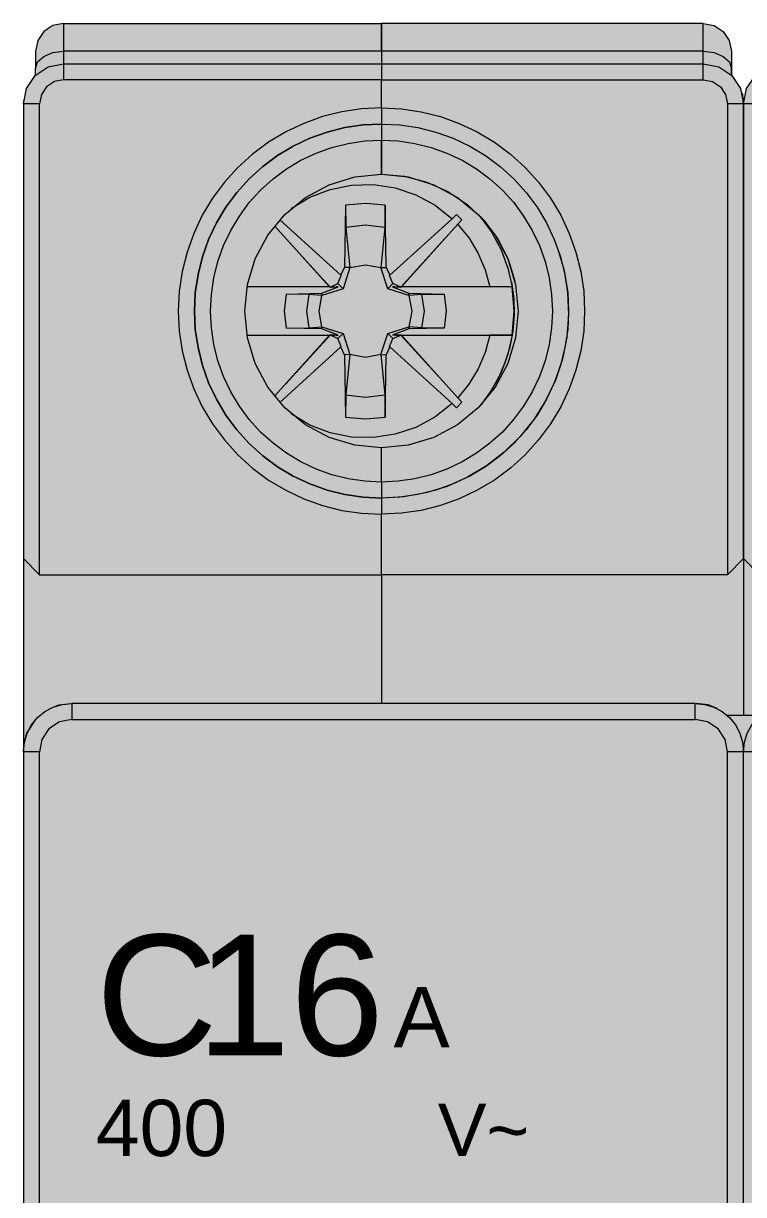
# Model space of a CAD drawing. Header units: millimetres. Extents: x 0 to 418, y -44 to 411.
# Drawn here: x 283.7 to 301.6, y 200.14 to 229.25 of the extents above; entities that cross this region are included whole.
import ezdxf
from ezdxf.enums import TextEntityAlignment as Align

# ---------------------------------------------------------------- set-up
doc = ezdxf.new("R2010")
doc.units = ezdxf.units.MM
for name, color, linetype, lineweight, true_color in [('BODY', 7, 'Continuous', 5, 0xf0f1eb), ('DETAILS', 7, 'Continuous', 5, 0x2f373d), ('MARKING', 7, 'Continuous', 5, 0x2f373d), ('TERMINALS', 7, 'Continuous', 5, 0xa4adb6)]:
    doc.layers.add(name, color=color, linetype=linetype, lineweight=lineweight, true_color=true_color)
doc.layers.add('PARAMETERS', color=7, linetype='Continuous', plot=False)
doc.styles.add('BLOCK_ARIAL', font='arial.ttf')

# ---------------------------------------------------------------- blocks, each defined once
blk = doc.blocks.new('DA_4P_135')
at = {"layer": 'BODY', "true_color": 0xf0f1eb}
h = blk.add_hatch(color=7, dxfattribs=at)
h.paths.add_polyline_path([(0.9, 15.52), (0.735, 15.625), (0.651, 15.726), (0.61, 15.77), (0.53, 15.95), (0.5, 16.14), (0.5, 16.145), (0.5, 16.15), (0.5, 16.57), (0.5, 16.575), (0.5, 16.734), (0.49, 16.74), (0.442, 16.815), (0.38, 16.88), (0.373, 16.894), (0.35, 16.92), (0.307, 17.023), (0.287, 17.052), (0.275, 17.07), (0.268, 17.105), (0.258, 17.132), (0.244, 17.162), (0.22, 17.23), (0.264, 17.124), (0.261, 17.141), (0.2, 17.45), (0.2, 28.75), (0.2, 33.54), (0.2, 33.55), (0.2, 35.05), (0.2, 39.29), (0.2, 39.43), (0.2, 39.44), (0.2, 39.49), (0.2, 43.2), (0.2, 43.44), (0.2, 44.12), (0.2, 44.125), (0.2, 46.35), (0.2, 48.58), (0.2, 49.26), (0.2, 49.44), (0.2, 49.5), (0.2, 52.81), (0.2, 52.82), (0.2, 53.26), (0.2, 74.65), (0.2, 76.15), (0.205, 76.211), (0.2, 76.16), (0.2, 80.95), (0.2, 92.25), (0.275, 92.635), (0.385, 92.795), (0.49, 92.96), (0.5, 92.966), (0.5, 93.125), (0.5, 93.13), (0.5, 93.55), (0.5, 93.555), (0.5, 93.56), (0.51, 93.605), (0.555, 93.82), (0.705, 94.045), (0.708, 94.047), (0.71, 94.05), (0.93, 94.2), (1.2, 94.25), (9.1, 94.25), (17.1, 94.25), (17.37, 94.2), (17.59, 94.05), (17.592, 94.047), (17.595, 94.045), (17.63, 93.992), (17.75, 93.82), (17.8, 93.56), (17.8, 93.555), (17.8, 93.55), (17.8, 93.13), (17.8, 93.125), (17.8, 92.966), (17.81, 92.96), (17.915, 92.795), (18.025, 92.635), (18.1, 92.25), (18.175, 92.635), (18.285, 92.795), (18.39, 92.96), (18.4, 92.966), (18.4, 93.125), (18.4, 93.13), (18.4, 93.55), (18.4, 93.61), (18.47, 93.86), (18.63, 94.07), (18.713, 94.119), (18.845, 94.205), (19.1, 94.25), (27, 94.25), (35, 94.25), (35.255, 94.205), (35.43, 94.094), (35.47, 94.07), (35.473, 94.066), (35.475, 94.065), (35.63, 93.86), (35.7, 93.61), (35.7, 93.55), (35.7, 93.13), (35.7, 93.125), (35.7, 92.966), (35.71, 92.96), (35.815, 92.795), (35.925, 92.635), (36, 92.25), (36.075, 92.635), (36.185, 92.795), (36.29, 92.96), (36.3, 92.966), (36.3, 93.125), (36.3, 93.13), (36.3, 93.55), (36.3, 93.61), (36.37, 93.86), (36.53, 94.07), (36.613, 94.119), (36.745, 94.205), (37, 94.25), (44.9, 94.25), (52.9, 94.25), (53.155, 94.2), (53.285, 94.12), (53.37, 94.07), (53.373, 94.066), (53.375, 94.065), (53.53, 93.86), (53.6, 93.61), (53.6, 93.55), (53.6, 93.13), (53.6, 93.125), (53.6, 92.966), (53.61, 92.96), (53.715, 92.795), (53.825, 92.635), (53.9, 92.25), (53.975, 92.635), (54.085, 92.795), (54.19, 92.96), (54.2, 92.966), (54.2, 93.125), (54.2, 93.13), (54.2, 93.55), (54.2, 93.61), (54.27, 93.86), (54.43, 94.07), (54.565, 94.15), (54.645, 94.2), (54.9, 94.25), (62.8, 94.25), (70.8, 94.25), (71.055, 94.2), (71.185, 94.12), (71.27, 94.07), (71.273, 94.066), (71.275, 94.065), (71.43, 93.86), (71.5, 93.61), (71.5, 93.55), (71.5, 93.13), (71.5, 93.125), (71.5, 92.966), (71.51, 92.96), (71.642, 92.753), (71.725, 92.63), (71.8, 92.25), (71.875, 92.63), (71.958, 92.753), (72.09, 92.96), (72.1, 92.966), (72.1, 93.125), (72.1, 93.13), (72.1, 93.55), (72.1, 93.555), (72.1, 93.56), (72.11, 93.605), (72.155, 93.82), (72.305, 94.045), (72.308, 94.047), (72.31, 94.05), (72.53, 94.2), (72.8, 94.25), (83.2, 94.25), (99.8, 94.25), (113.3, 94.25), (126.8, 94.25), (133.8, 94.25), (134.055, 94.2), (134.275, 94.065), (134.382, 93.92), (134.43, 93.86), (134.5, 93.61), (134.5, 93.605), (134.5, 93.55), (134.5, 93.13), (134.5, 93.125), (134.5, 92.966), (134.51, 92.96), (134.642, 92.753), (134.684, 92.691), (134.725, 92.63), (134.729, 92.609), (134.745, 92.58), (134.8, 92.25), (134.8, 91.055), (134.8, 91.05), (134.8, 91), (134.8, 90.995), (134.8, 90.845), (134.8, 90.84), (134.8, 90.35), (134.8, 85.28), (134.8, 85.18), (134.8, 85.11), (134.8, 83.51), (134.8, 81.99), (134.8, 81.82), (134.8, 81.815), (134.8, 81.75), (134.8, 81.05), (134.8, 80.8), (134.8, 80.765), (134.8, 80.76), (134.8, 80.69), (134.8, 80.665), (134.8, 80.66), (134.8, 80.62), (134.8, 80.615), (134.8, 80.365), (134.8, 80.36), (134.8, 80.28), (134.8, 80.27), (134.8, 80.25), (134.8, 80.22), (134.8, 80.14), (134.8, 80.135), (134.8, 79.81), (134.8, 78.905), (134.8, 78.9), (134.8, 78.75), (134.8, 78.35), (134.8, 76.195), (134.8, 76.19), (134.8, 76.155), (134.8, 76.15), (134.8, 72.85), (134.8, 72.25), (134.8, 72.245), (134.8, 69.85), (134.8, 68.79), (134.8, 68.465), (134.8, 68.46), (134.8, 68.38), (134.8, 68.35), (134.8, 40.11), (134.8, 40.105), (134.8, 39.18), (134.8, 38.85), (134.8, 38.41), (134.8, 37.35), (134.8, 34.36), (134.8, 34.355), (134.8, 34.35), (134.8, 33.925), (134.8, 33.92), (134.8, 33.55), (134.8, 33.545), (134.8, 33.54), (134.8, 33.51), (134.8, 32.72), (134.8, 31.35), (134.8, 30.95), (134.8, 30.8), (134.8, 30.795), (134.8, 29.89), (134.8, 29.45), (134.8, 29.43), (134.8, 29.085), (134.8, 29.08), (134.8, 29.01), (134.8, 28.9), (134.8, 28.65), (134.8, 27.95), (134.8, 26.19), (134.8, 19.35), (134.8, 18.855), (134.8, 18.85), (134.8, 18.705), (134.8, 18.7), (134.8, 18.65), (134.8, 18.645), (134.8, 17.45), (134.8, 16.55), (134.8, 8.25), (134.76, 8.06), (134.655, 7.895), (134.49, 7.785), (134.3, 7.75), (133.3, 7.75), (133.12, 7.78), (133.113, 7.784), (133.11, 7.785), (133.08, 7.805), (132.96, 7.88), (132.953, 7.89), (132.945, 7.895), (132.922, 7.932), (132.845, 8.035), (132.8, 8.25), (132.8, 14.39), (132.64, 14.24), (132.46, 14.14), (132.26, 14.07), (132.05, 14.05), (122.55, 14.05), (122.165, 14.125), (121.935, 14.28), (121.84, 14.34), (121.762, 14.463), (121.625, 14.665), (121.55, 15.05), (121.55, 15.441), (121.32, 15.4), (121.08, 15.25), (120.9, 15.03), (120.81, 14.76), (120.8, 14.67), (120.8, 14.65), (120.8, 9.75), (120.8, 9.745), (120.8, 8.25), (120.77, 8.08), (120.761, 8.065), (120.76, 8.06), (120.655, 7.895), (120.518, 7.808), (120.49, 7.79), (120.3, 7.75), (119.8, 7.75), (119.62, 7.78), (119.46, 7.88), (119.452, 7.89), (119.445, 7.895), (119.422, 7.932), (119.345, 8.035), (119.3, 8.25), (119.3, 14.65), (119.3, 14.655), (119.3, 14.67), (119.29, 14.76), (119.2, 15.03), (119.02, 15.25), (118.78, 15.4), (118.5, 15.45), (113.3, 15.45), (108.1, 15.45), (107.82, 15.4), (107.58, 15.25), (107.4, 15.03), (107.31, 14.76), (107.3, 14.67), (107.3, 14.65), (107.3, 9.75), (107.3, 9.745), (107.3, 8.25), (107.27, 8.08), (107.261, 8.065), (107.26, 8.06), (107.155, 7.895), (107.018, 7.808), (106.99, 7.79), (106.8, 7.75), (106.3, 7.75), (106.12, 7.78), (105.96, 7.88), (105.952, 7.89), (105.945, 7.895), (105.922, 7.932), (105.845, 8.035), (105.8, 8.25), (105.8, 14.65), (105.8, 14.655), (105.8, 14.67), (105.79, 14.76), (105.7, 15.03), (105.52, 15.25), (105.28, 15.4), (105, 15.45), (99.8, 15.45), (94.6, 15.45), (94.32, 15.4), (94.08, 15.25), (93.9, 15.03), (93.81, 14.76), (93.8, 14.67), (93.8, 14.65), (93.8, 9.75), (93.8, 9.745), (93.8, 8.25), (93.77, 8.08), (93.761, 8.065), (93.76, 8.06), (93.655, 7.895), (93.518, 7.808), (93.49, 7.79), (93.3, 7.75), (92.8, 7.75), (92.62, 7.78), (92.46, 7.88), (92.452, 7.89), (92.445, 7.895), (92.422, 7.932), (92.345, 8.035), (92.3, 8.25), (92.3, 14.65), (92.3, 14.655), (92.3, 14.67), (92.29, 14.76), (92.2, 15.03), (92.02, 15.25), (91.78, 15.4), (91.5, 15.45), (86.3, 15.45), (80.8, 15.45), (80.61, 15.41), (80.45, 15.305), (80.395, 15.225), (80.34, 15.14), (80.3, 14.95), (80.3, 6.38), (80.3, 5.25), (80.3, 2.75), (80.3, 2.745), (80.3, 1.25), (80.27, 0.98), (80.229, 0.886), (80.225, 0.865), (80.211, 0.845), (80.17, 0.75), (80.041, 0.589), (80.01, 0.54), (79.937, 0.493), (79.803, 0.408), (79.68, 0.325), (79.3, 0.25), (71.8, 0.25), (68.35, 0.25), (68.29, 0.25), (68.12, 0.25), (68.115, 0.25), (67.55, 0.25), (67.05, 0.25), (66.485, 0.25), (66.48, 0.25), (66.31, 0.25), (66.25, 0.25), (64.2, 0.25), (64.14, 0.25), (63.97, 0.25), (63.965, 0.25), (63.4, 0.25), (62.9, 0.25), (62.335, 0.25), (62.33, 0.25), (62.16, 0.25), (62.1, 0.25), (60.05, 0.25), (59.99, 0.25), (59.82, 0.25), (59.815, 0.25), (59.25, 0.25), (58.75, 0.25), (58.185, 0.25), (58.18, 0.25), (58.01, 0.25), (57.95, 0.25), (50.45, 0.25), (50.39, 0.25), (50.22, 0.25), (50.215, 0.25), (49.65, 0.25), (49.15, 0.25), (48.585, 0.25), (48.58, 0.25), (48.41, 0.25), (48.35, 0.25), (46.3, 0.25), (46.24, 0.25), (46.07, 0.25), (46.065, 0.25), (45.5, 0.25), (45, 0.25), (44.435, 0.25), (44.43, 0.25), (44.26, 0.25), (44.2, 0.25), (42.15, 0.25), (42.09, 0.25), (41.92, 0.25), (41.915, 0.25), (41.35, 0.25), (40.85, 0.25), (40.285, 0.25), (40.28, 0.25), (40.11, 0.25), (40.05, 0.25), (32.55, 0.25), (32.49, 0.25), (32.32, 0.25), (32.315, 0.25), (31.75, 0.25), (31.25, 0.25), (30.685, 0.25), (30.68, 0.25), (30.51, 0.25), (30.45, 0.25), (28.4, 0.25), (28.34, 0.25), (28.17, 0.25), (28.165, 0.25), (27.6, 0.25), (27.1, 0.25), (26.535, 0.25), (26.53, 0.25), (26.36, 0.25), (26.3, 0.25), (24.25, 0.25), (24.19, 0.25), (24.02, 0.25), (24.015, 0.25), (23.45, 0.25), (22.95, 0.25), (22.385, 0.25), (22.38, 0.25), (22.21, 0.25), (22.15, 0.25), (20.94, 0.25), (15.86, 0.25), (15.855, 0.25), (14.65, 0.25), (14.59, 0.25), (14.42, 0.25), (14.415, 0.25), (13.85, 0.25), (13.35, 0.25), (12.785, 0.25), (12.78, 0.25), (12.61, 0.25), (12.55, 0.25), (10.5, 0.25), (10.44, 0.25), (10.27, 0.25), (10.265, 0.25), (9.7, 0.25), (9.2, 0.25), (8.635, 0.25), (8.63, 0.25), (8.46, 0.25), (8.4, 0.25), (6.35, 0.25), (6.29, 0.25), (6.12, 0.25), (6.115, 0.25), (5.55, 0.25), (5.05, 0.25), (4.485, 0.25), (4.48, 0.25), (4.31, 0.25), (4.25, 0.25), (1.6, 0.25), (1.215, 0.325), (1.055, 0.435), (0.89, 0.54), (0.758, 0.747), (0.675, 0.87), (0.6, 1.25), (0.6, 13.45), (0.9, 13.45)])
h.paths.add_polyline_path([(0.285, 76.605), (0.225, 76.4), (0.224, 76.395), (0.29, 76.61), (0.298, 76.625)], flags=0)
at = {"layer": 'TERMINALS', "true_color": 0xa4adb6}
blk.add_hatch(color=253, dxfattribs=at).paths.add_polyline_path([(14.076, 86.237), (14.053, 86.115), (14.028, 85.994), (13.999, 85.873), (13.967, 85.753), (13.933, 85.634), (13.895, 85.516), (13.855, 85.399), (13.812, 85.283), (13.766, 85.168), (13.717, 85.054), (13.665, 84.941), (13.611, 84.83), (13.554, 84.72), (13.494, 84.611), (13.432, 84.504), (13.367, 84.398), (13.299, 84.295), (13.229, 84.192), (13.156, 84.092), (13.081, 83.993), (13.004, 83.897), (12.924, 83.802), (12.842, 83.709), (12.758, 83.618), (12.671, 83.529), (12.582, 83.443), (12.492, 83.358), (12.399, 83.276), (12.304, 83.197), (12.207, 83.119), (12.108, 83.044), (12.008, 82.971), (11.906, 82.901), (11.802, 82.834), (11.696, 82.769), (11.589, 82.706), (11.481, 82.647), (11.371, 82.589), (11.259, 82.535), (11.147, 82.483), (11.033, 82.435), (10.918, 82.389), (10.802, 82.345), (10.684, 82.305), (10.566, 82.268), (10.447, 82.233), (10.327, 82.202), (10.207, 82.173), (10.085, 82.147), (9.964, 82.125), (9.841, 82.105), (9.718, 82.088), (9.595, 82.075), (9.472, 82.064), (9.348, 82.056), (9.224, 82.052), (9.1, 82.05), (8.976, 82.052), (8.852, 82.056), (8.729, 82.064), (8.605, 82.075), (8.482, 82.088), (8.359, 82.105), (8.237, 82.125), (8.115, 82.147), (7.994, 82.173), (7.873, 82.202), (7.753, 82.233), (7.634, 82.268), (7.516, 82.305), (7.399, 82.345), (7.283, 82.389), (7.168, 82.435), (7.054, 82.483), (6.941, 82.535), (6.83, 82.589), (6.72, 82.647), (6.611, 82.706), (6.504, 82.769), (6.398, 82.834), (6.295, 82.901), (6.192, 82.971), (6.092, 83.044), (5.993, 83.119), (5.897, 83.197), (5.802, 83.276), (5.709, 83.358), (5.618, 83.443), (5.529, 83.529), (5.443, 83.618), (5.358, 83.709), (5.276, 83.802), (5.197, 83.897), (5.119, 83.993), (5.044, 84.092), (4.971, 84.192), (4.901, 84.295), (4.834, 84.398), (4.769, 84.504), (4.706, 84.611), (4.647, 84.72), (4.589, 84.83), (4.535, 84.941), (4.483, 85.054), (4.435, 85.168), (4.389, 85.283), (4.345, 85.399), (4.305, 85.516), (4.268, 85.634), (4.233, 85.753), (4.202, 85.873), (4.173, 85.994), (4.147, 86.115), (4.125, 86.237), (4.105, 86.359), (4.088, 86.482), (4.075, 86.605), (4.064, 86.729), (4.056, 86.852), (4.052, 86.976), (4.05, 87.1), (4.052, 87.224), (4.056, 87.348), (4.064, 87.472), (4.075, 87.595), (4.088, 87.718), (4.105, 87.841), (4.125, 87.964), (4.147, 88.085), (4.173, 88.207), (4.202, 88.327), (4.233, 88.447), (4.268, 88.566), (4.305, 88.684), (4.345, 88.802), (4.389, 88.918), (4.435, 89.033), (4.483, 89.147), (4.535, 89.259), (4.589, 89.371), (4.647, 89.481), (4.706, 89.589), (4.769, 89.696), (4.834, 89.802), (4.901, 89.906), (4.971, 90.008), (5.044, 90.109), (5.119, 90.207), (5.197, 90.304), (5.276, 90.399), (5.358, 90.492), (5.443, 90.582), (5.529, 90.671), (5.618, 90.758), (5.709, 90.842), (5.802, 90.924), (5.897, 91.004), (5.993, 91.081), (6.092, 91.156), (6.192, 91.229), (6.295, 91.299), (6.398, 91.367), (6.504, 91.432), (6.611, 91.494), (6.72, 91.554), (6.83, 91.611), (6.941, 91.665), (7.054, 91.717), (7.168, 91.766), (7.283, 91.812), (7.399, 91.855), (7.516, 91.895), (7.634, 91.933), (7.753, 91.967), (7.873, 91.999), (7.994, 92.028), (8.115, 92.053), (8.237, 92.076), (8.359, 92.096), (8.482, 92.112), (8.605, 92.126), (8.729, 92.137), (8.852, 92.144), (8.976, 92.149), (9.1, 92.15), (9.224, 92.149), (9.348, 92.144), (9.472, 92.137), (9.595, 92.126), (9.718, 92.112), (9.841, 92.096), (9.964, 92.076), (10.085, 92.053), (10.207, 92.028), (10.327, 91.999), (10.447, 91.967), (10.566, 91.933), (10.684, 91.895), (10.802, 91.855), (10.918, 91.812), (11.033, 91.766), (11.147, 91.717), (11.259, 91.665), (11.371, 91.611), (11.481, 91.554), (11.589, 91.494), (11.696, 91.432), (11.802, 91.367), (11.906, 91.299), (12.008, 91.229), (12.108, 91.156), (12.207, 91.081), (12.304, 91.004), (12.399, 90.924), (12.492, 90.842), (12.582, 90.758), (12.671, 90.671), (12.758, 90.582), (12.842, 90.492), (12.924, 90.399), (13.004, 90.304), (13.081, 90.207), (13.156, 90.109), (13.229, 90.008), (13.299, 89.906), (13.367, 89.802), (13.432, 89.696), (13.494, 89.589), (13.554, 89.481), (13.611, 89.371), (13.665, 89.259), (13.717, 89.147), (13.766, 89.033), (13.812, 88.918), (13.855, 88.802), (13.895, 88.684), (13.933, 88.566), (13.967, 88.447), (13.999, 88.327), (14.028, 88.207), (14.053, 88.085), (14.076, 87.964), (14.096, 87.841), (14.112, 87.718), (14.126, 87.595), (14.137, 87.472), (14.144, 87.348), (14.149, 87.224), (14.15, 87.1), (14.149, 86.976), (14.144, 86.852), (14.137, 86.729), (14.126, 86.605), (14.112, 86.482), (14.096, 86.359)])
at = {"layer": 'DETAILS', "color": 250, "linetype": 'ByBlock', "lineweight": 5, "true_color": 0x2f373d}
for p, q in [((1.2, 94.25), (9.1, 94.25)), ((17.1, 94.25), (9.1, 94.25)), ((9.1, 93.558), (1.2, 93.558)), ((17.1, 93.558), (9.1, 93.558)), ((1.2, 93.25), (9.1, 93.25)), ((1.2, 93.25), (1.2, 92.85)), ((9.1, 93.25), (9.1, 92.85)), ((9.1, 93.25), (9.1, 92.85)), ((9.1, 93.25), (17.1, 93.25)), ((17.1, 92.85), (17.1, 93.25)), ((9.1, 92.85), (1.2, 92.85)), ((9.1, 92.15), (9.1, 92.85)), ((9.1, 92.85), (17.1, 92.85)), ((9.1, 92.15), (9.1, 92.85)), ((0.2, 92.25), (0.2, 80.95)), ((0.6, 92.25), (0.2, 92.25)), ((0.6, 80.55), (0.6, 92.25)), ((17.7, 92.25), (17.7, 80.55)), ((18.1, 92.25), (17.7, 92.25)), ((18.1, 80.95), (18.1, 92.25)), ((18.1, 92.25), (18.1, 80.95)), ((18.5, 92.25), (18.1, 92.25)), ((9.1, 91.75), (9.1, 91.35)), ((9.1, 91.75), (9.1, 91.35)), ((9.1, 91.35), (9.1, 90.5)), ((9.1, 90.5), (9.1, 91.35)), ((8.207, 89.732), (8.18, 88.186)), ((9.22, 88.186), (9.193, 89.732)), ((8.092, 87.99), (6.57, 89.372)), ((10.857, 89.396), (9.308, 87.99)), ((6.44, 89.218), (7.805, 87.702)), ((9.596, 87.702), (10.996, 89.257)), ((7.823, 87.699), (6.724, 88.903)), ((9.577, 87.699), (10.677, 88.903)), ((8.017, 87.783), (8.102, 87.983)), ((8.092, 87.99), (8.18, 88.186)), ((8.312, 88.181), (8.18, 88.186)), ((9.088, 88.181), (9.22, 88.186)), ((9.22, 88.186), (9.308, 87.99)), ((9.383, 87.783), (9.298, 87.983)), ((7.805, 87.702), (5.754, 87.7)), ((7.822, 87.7), (5.754, 87.7)), ((7.619, 87.544), (8.025, 87.7)), ((7.823, 87.699), (7.805, 87.702)), ((7.823, 87.699), (8.017, 87.783)), ((7.922, 87.7), (7.874, 87.7)), ((8.025, 87.7), (7.972, 87.7)), ((8.147, 87.654), (8.017, 87.783)), ((9.254, 87.654), (9.383, 87.783)), ((9.429, 87.7), (9.375, 87.7)), ((9.375, 87.7), (9.782, 87.544)), ((9.577, 87.699), (9.383, 87.783)), ((9.527, 87.7), (9.479, 87.7)), ((9.596, 87.702), (9.577, 87.699)), ((12.351, 87.7), (9.578, 87.7)), ((11.793, 87.7), (9.596, 87.702)), ((6.739, 87.525), (7.619, 87.544)), ((7.62, 87.488), (7.619, 87.544)), ((9.781, 87.488), (9.782, 87.544)), ((9.782, 87.544), (10.662, 87.525)), ((5.754, 86.5), (7.822, 86.5)), ((5.754, 86.5), (7.805, 86.499)), ((7.805, 86.499), (6.44, 84.983)), ((6.723, 85.297), (7.823, 86.501)), ((7.619, 86.657), (6.739, 86.676)), ((7.619, 86.657), (7.62, 86.712)), ((8.025, 86.5), (7.619, 86.657)), ((7.805, 86.499), (7.823, 86.501)), ((8.017, 86.417), (7.823, 86.501)), ((7.874, 86.5), (7.921, 86.5)), ((7.972, 86.5), (8.025, 86.5)), ((8.147, 86.547), (8.017, 86.417)), ((9.254, 86.547), (9.383, 86.417)), ((9.782, 86.657), (9.375, 86.5)), ((9.383, 86.417), (9.579, 86.502)), ((9.446, 86.5), (9.512, 86.5)), ((10.63, 85.348), (9.579, 86.502)), ((9.579, 86.502), (9.596, 86.499)), ((9.58, 86.5), (11.789, 86.5)), ((9.596, 86.499), (11.793, 86.5)), ((10.995, 84.943), (9.596, 86.499)), ((9.781, 86.712), (9.782, 86.657)), ((10.662, 86.676), (9.782, 86.657)), ((11.793, 86.5), (12.351, 86.5)), ((6.57, 84.83), (8.092, 86.21)), ((8.102, 86.218), (8.017, 86.417)), ((8.18, 86.014), (8.092, 86.21)), ((9.308, 86.21), (9.22, 86.014)), ((9.298, 86.218), (9.383, 86.417)), ((9.308, 86.21), (10.856, 84.804)), ((8.312, 86.02), (8.18, 86.014)), ((8.18, 86.014), (8.207, 84.468)), ((9.088, 86.02), (9.22, 86.014)), ((9.193, 84.468), (9.22, 86.014)), ((9.1, 83.7), (9.1, 83.7)), ((9.1, 82.85), (9.1, 83.7)), ((9.1, 82.85), (9.1, 83.7)), ((9.1, 82.85), (9.1, 82.45)), ((9.1, 82.85), (9.1, 82.45)), ((9.1, 80.55), (9.1, 82.05)), ((9.1, 80.55), (9.1, 82.05)), ((0.2, 80.95), (0.2, 76.155)), ((0.6, 80.55), (0.2, 80.95)), ((17.7, 80.55), (18.1, 80.95)), ((18.1, 80.95), (18.1, 77.05)), ((18.1, 80.95), (18.1, 77.05)), ((18.5, 80.55), (18.1, 80.95)), ((0.6, 80.55), (9.1, 80.55)), ((9.1, 80.55), (9.1, 77.35)), ((17.7, 80.55), (9.1, 80.55)), ((9.1, 80.55), (9.1, 77.35)), ((16.9, 77.35), (1.4, 77.35)), ((1.4, 77.35), (1.4, 76.95)), ((16.9, 76.95), (16.9, 77.35)), ((1.4, 76.95), (16.9, 76.95)), ((18.506, 77.05), (17.694, 77.05)), ((0.2, 76.15), (0.2, 52.82)), ((0.6, 76.15), (0.2, 76.15)), ((0.6, 53.31), (0.6, 76.15)), ((17.7, 53.31), (17.7, 76.15)), ((18.1, 76.15), (17.7, 76.15)), ((18.1, 53.047), (18.1, 76.15)), ((18.1, 52.82), (18.1, 76.15)), ((18.5, 76.15), (18.1, 76.15)), ((0.2, 74.65), (0.2, 53.259))]:
    blk.add_line(p, q, dxfattribs=at)
for points in [[(1.2, 94.25), (0.934, 94.197), (0.707, 94.047), (0.555, 93.822), (0.5, 93.556), (0.5, 93.548), (0.5, 93.127)], [(1.2, 94.25), (1.2, 94.204), (1.2, 94.068), (1.2, 93.558)], [(9.1, 93.558), (9.1, 94.068), (9.1, 94.204), (9.1, 94.25)], [(9.1, 94.25), (9.1, 94.22), (9.1, 94.132), (9.1, 93.792)], [(9.1, 94.25), (9.1, 94.204), (9.1, 94.068), (9.1, 93.558)], [(17.1, 93.558), (17.1, 94.068), (17.1, 94.204), (17.1, 94.25)], [(17.1, 94.25), (17.367, 94.197), (17.593, 94.047), (17.745, 93.822), (17.8, 93.556), (17.8, 93.548), (17.8, 93.127)], [(0.5, 93.127), (0.554, 93.292), (0.705, 93.432), (0.932, 93.525), (1.2, 93.558)], [(1.2, 93.558), (1.2, 93.25)], [(9.1, 93.558), (9.1, 93.25)], [(9.1, 93.558), (9.1, 93.25)], [(17.1, 93.25), (17.1, 93.331), (17.1, 93.558)], [(17.1, 93.558), (17.368, 93.525), (17.595, 93.432), (17.747, 93.292), (17.8, 93.127)], [(0.2, 92.25), (0.276, 92.633), (0.493, 92.957), (0.818, 93.174), (1.2, 93.25)], [(17.1, 93.25), (17.483, 93.174), (17.807, 92.957), (18.024, 92.633), (18.1, 92.25)], [(18.1, 92.25), (18.176, 92.633), (18.393, 92.957), (18.718, 93.174), (19.1, 93.25)], [(0.5, 93.127), (0.5, 93.127)], [(0.5, 93.127), (0.5, 93.127)], [(0.5, 92.964), (0.5, 93.127)], [(0.5, 93.127), (0.5, 93.127)], [(0.5, 92.964), (0.5, 93.127)], [(17.8, 93.127), (17.8, 93.127)], [(17.8, 92.964), (17.8, 93.127)], [(17.8, 93.127), (17.8, 93.127)], [(17.8, 93.127), (17.8, 92.964)], [(17.8, 93.127), (17.8, 93.127)], [(17.8, 93.127), (17.8, 92.964)], [(1.2, 92.85), (0.971, 92.805), (0.776, 92.675), (0.646, 92.48), (0.6, 92.25)], [(17.1, 92.85), (17.33, 92.805), (17.525, 92.674), (17.655, 92.48), (17.7, 92.25)], [(0.204, 92.332), (0.201, 92.278)], [(18.062, 92.525), (18.076, 92.47)], [(18.076, 92.47), (18.076, 92.47)], [(18.076, 92.47), (18.1, 92.252)], [(18.076, 92.47), (18.1, 92.252)], [(18.1, 92.251), (18.076, 92.47)], [(9.1, 92.15), (8.605, 92.126), (8.115, 92.053), (7.634, 91.933), (7.168, 91.766), (6.72, 91.554), (6.295, 91.299), (5.897, 91.004), (5.529, 90.671), (5.197, 90.304), (4.901, 89.906), (4.647, 89.481), (4.435, 89.033), (4.268, 88.566), (4.147, 88.085), (4.075, 87.595), (4.05, 87.1), (4.075, 86.605), (4.147, 86.115), (4.268, 85.634), (4.435, 85.168), (4.646, 84.72), (4.901, 84.295), (5.196, 83.897), (5.529, 83.529), (5.896, 83.197), (6.295, 82.901), (6.72, 82.647), (7.168, 82.435), (7.634, 82.268), (8.115, 82.147), (8.605, 82.075), (9.1, 82.05)], [(9.1, 92.15), (9.1, 91.75)], [(9.1, 92.15), (9.1, 91.867), (9.1, 91.781), (9.1, 91.75)], [(9.1, 92.15), (9.595, 92.126), (10.085, 92.053), (10.566, 91.933), (11.033, 91.766), (11.481, 91.554), (11.906, 91.299), (12.304, 91.004), (12.671, 90.671), (13.004, 90.304), (13.299, 89.906), (13.554, 89.481), (13.766, 89.033), (13.933, 88.566), (14.053, 88.085), (14.126, 87.595), (14.15, 87.1), (14.126, 86.605), (14.053, 86.115), (13.933, 85.634), (13.766, 85.168), (13.554, 84.72), (13.299, 84.295), (13.004, 83.897), (12.671, 83.529), (12.304, 83.197), (11.906, 82.901), (11.481, 82.647), (11.033, 82.435), (10.566, 82.268), (10.085, 82.147), (9.595, 82.075), (9.1, 82.05)], [(9.1, 91.75), (8.644, 91.728), (8.193, 91.661), (7.75, 91.55), (7.321, 91.396), (6.908, 91.201), (6.517, 90.967), (6.15, 90.695), (5.812, 90.388), (5.506, 90.05), (5.234, 89.684), (4.999, 89.292), (4.804, 88.88), (4.65, 88.45), (4.54, 88.007), (4.473, 87.556), (4.45, 87.1), (4.473, 86.644), (4.54, 86.193), (4.65, 85.75), (4.804, 85.321), (4.999, 84.908), (5.234, 84.517), (5.506, 84.15), (5.812, 83.812), (6.15, 83.506), (6.517, 83.234), (6.908, 82.999), (7.321, 82.804), (7.75, 82.65), (8.193, 82.54), (8.644, 82.473), (9.1, 82.45)], [(9.1, 82.45), (8.644, 82.473), (8.193, 82.54), (7.75, 82.65), (7.321, 82.804), (6.908, 82.999), (6.517, 83.234), (6.15, 83.506), (5.812, 83.812), (5.506, 84.15), (5.234, 84.517), (4.999, 84.908), (4.804, 85.321), (4.65, 85.75), (4.54, 86.193), (4.473, 86.644), (4.45, 87.1), (4.473, 87.556), (4.54, 88.007), (4.65, 88.45), (4.804, 88.88), (4.999, 89.292), (5.234, 89.684), (5.506, 90.05), (5.812, 90.388), (6.15, 90.695), (6.517, 90.967), (6.908, 91.201), (7.321, 91.396), (7.75, 91.55), (8.193, 91.661), (8.644, 91.728), (9.1, 91.75)], [(9.1, 91.75), (9.556, 91.728), (10.007, 91.661), (10.45, 91.55), (10.88, 91.396), (11.292, 91.201), (11.684, 90.967), (12.05, 90.695), (12.388, 90.388), (12.695, 90.05), (12.967, 89.684), (13.201, 89.292), (13.396, 88.88), (13.55, 88.45), (13.661, 88.007), (13.728, 87.556), (13.75, 87.1), (13.728, 86.644), (13.661, 86.193), (13.55, 85.75), (13.396, 85.321), (13.201, 84.908), (12.967, 84.517), (12.695, 84.15), (12.388, 83.812), (12.05, 83.506), (11.684, 83.234), (11.292, 82.999), (10.88, 82.804), (10.45, 82.65), (10.007, 82.54), (9.556, 82.473), (9.1, 82.45)], [(9.1, 82.85), (8.684, 82.871), (8.271, 82.932), (7.866, 83.033), (7.474, 83.174), (7.097, 83.352), (6.739, 83.567), (6.404, 83.815), (6.095, 84.095), (5.815, 84.404), (5.567, 84.739), (5.352, 85.097), (5.174, 85.474), (5.033, 85.867), (4.932, 86.271), (4.871, 86.684), (4.85, 87.1), (4.871, 87.517), (4.932, 87.929), (5.033, 88.334), (5.174, 88.727), (5.352, 89.104), (5.567, 89.461), (5.815, 89.796), (6.095, 90.106), (6.404, 90.386), (6.739, 90.634), (7.097, 90.848), (7.474, 91.027), (7.867, 91.167), (8.271, 91.269), (8.684, 91.33), (9.1, 91.35)], [(9.1, 91.35), (9.517, 91.33), (9.929, 91.269), (10.334, 91.167), (10.727, 91.027), (11.104, 90.848), (11.461, 90.634), (11.796, 90.386), (12.105, 90.105), (12.386, 89.796), (12.634, 89.461), (12.848, 89.104), (13.027, 88.727), (13.167, 88.334), (13.269, 87.929), (13.33, 87.517), (13.35, 87.1), (13.33, 86.684), (13.269, 86.271), (13.167, 85.867), (13.027, 85.474), (12.848, 85.097), (12.634, 84.739), (12.385, 84.404), (12.105, 84.095), (11.796, 83.815), (11.461, 83.566), (11.104, 83.352), (10.727, 83.174), (10.334, 83.033), (9.929, 82.932), (9.517, 82.871), (9.1, 82.85)], [(9.1, 83.7), (8.437, 83.766), (7.799, 83.959), (7.211, 84.273), (6.696, 84.696), (6.273, 85.211), (5.959, 85.799), (5.766, 86.437), (5.7, 87.1), (5.766, 87.764), (5.959, 88.401), (6.273, 88.989), (6.696, 89.504), (7.211, 89.927), (7.799, 90.242), (8.437, 90.435), (9.1, 90.5)], [(9.1, 83.7), (8.437, 83.766), (7.799, 83.959), (7.211, 84.273), (6.696, 84.696), (6.273, 85.211), (5.959, 85.799), (5.766, 86.437), (5.7, 87.1), (5.766, 87.764), (5.959, 88.401), (6.273, 88.989), (6.696, 89.504), (7.211, 89.927), (7.799, 90.241), (8.437, 90.435), (9.1, 90.5)], [(6.853, 89.652), (7.319, 89.931), (7.826, 90.126), (8.358, 90.232), (8.901, 90.244), (9.438, 90.163), (9.953, 89.99), (10.431, 89.732), (10.857, 89.396)], [(9.1, 90.5), (9.764, 90.435), (10.401, 90.241), (10.989, 89.927), (11.504, 89.504), (11.927, 88.989), (12.241, 88.401), (12.435, 87.764), (12.5, 87.1), (12.435, 86.437), (12.241, 85.799), (11.927, 85.211), (11.504, 84.696), (10.989, 84.273), (10.401, 83.959), (9.763, 83.766), (9.1, 83.7)], [(9.1, 90.5), (9.671, 90.452), (10.226, 90.309), (10.748, 90.074), (11.224, 89.755), (11.64, 89.361), (11.983, 88.902), (12.245, 88.393), (12.417, 87.847)], [(9.193, 89.732), (8.7, 89.778), (8.207, 89.732)], [(8.207, 89.732), (8.217, 89.182)], [(9.193, 89.732), (9.184, 89.182)], [(10.857, 89.396), (10.966, 89.5)], [(10.967, 89.498), (11.1, 89.366)], [(11.1, 89.366), (10.996, 89.257)], [(11.563, 89.445), (11.844, 89.051), (12.072, 88.624), (12.242, 88.171), (12.351, 87.7)], [(9.184, 89.182), (8.7, 89.237), (8.217, 89.182)], [(8.217, 89.182), (8.312, 88.181)], [(9.184, 89.182), (9.088, 88.181)], [(10.997, 89.256), (11.276, 88.913), (11.505, 88.534), (11.678, 88.127), (11.793, 87.7)], [(6.842, 88.773), (6.841, 88.772)], [(13.487, 88.643), (13.639, 88.11), (13.727, 87.563), (13.749, 87.009), (13.705, 86.456), (13.596, 85.912), (13.423, 85.386), (13.188, 84.883), (12.895, 84.413), (12.548, 83.98), (12.152, 83.592), (11.713, 83.253), (11.236, 82.97), (10.729, 82.745), (10.199, 82.582), (9.654, 82.483), (9.1, 82.45)], [(10.559, 88.772), (10.558, 88.773)], [(8.312, 88.181), (8.7, 88.251), (9.088, 88.181)], [(8.092, 87.99), (8.102, 87.983)], [(8.312, 88.181), (8.147, 87.654)], [(9.254, 87.654), (9.088, 88.181)], [(9.308, 87.99), (9.298, 87.983)], [(6.273, 87.701), (6.273, 87.7)], [(8.147, 87.654), (7.62, 87.488)], [(7.805, 87.702), (7.823, 87.699)], [(7.823, 87.699), (8.025, 87.7)], [(9.781, 87.488), (9.254, 87.654)], [(9.375, 87.7), (9.577, 87.699)], [(9.577, 87.699), (9.596, 87.702)], [(11.127, 87.7), (11.127, 87.701)], [(12.33, 87.819), (12.387, 87.416), (12.399, 87.008), (12.367, 86.602), (12.289, 86.202), (12.169, 85.812), (12.006, 85.439), (11.803, 85.085), (11.563, 84.756)], [(12.351, 87.7), (11.793, 87.7)], [(12.351, 86.5), (12.4, 87.1), (12.351, 87.7)], [(6.739, 86.676), (6.693, 87.1), (6.739, 87.525)], [(7.295, 87.517), (6.739, 87.525)], [(7.295, 87.517), (7.234, 87.1), (7.295, 86.683)], [(7.62, 87.488), (7.295, 87.517)], [(7.62, 86.712), (7.55, 87.1), (7.62, 87.488)], [(10.106, 87.517), (9.781, 87.488)], [(9.781, 87.488), (9.851, 87.1), (9.781, 86.712)], [(10.106, 87.517), (10.662, 87.525)], [(10.106, 86.683), (10.166, 87.1), (10.106, 87.517)], [(10.662, 87.525), (10.707, 87.1), (10.662, 86.676)], [(6.273, 86.5), (6.273, 86.5)], [(6.739, 86.676), (7.295, 86.683)], [(7.295, 86.683), (7.62, 86.712)], [(7.62, 86.712), (8.147, 86.547)], [(7.823, 86.501), (7.805, 86.499)], [(8.025, 86.5), (7.823, 86.501)], [(8.147, 86.547), (8.312, 86.02)], [(9.088, 86.02), (9.254, 86.547)], [(9.254, 86.547), (9.781, 86.712)], [(9.579, 86.502), (9.375, 86.5)], [(9.596, 86.499), (9.579, 86.502)], [(10.106, 86.683), (9.781, 86.712)], [(10.662, 86.676), (10.106, 86.683)], [(11.793, 86.5), (11.678, 86.072), (11.504, 85.665), (11.275, 85.286), (10.995, 84.943)], [(11.127, 86.5), (11.127, 86.5)], [(12.351, 86.5), (12.242, 86.029), (12.072, 85.576), (11.844, 85.149), (11.563, 84.756)], [(12.351, 86.5), (11.793, 86.5)], [(8.102, 86.218), (8.092, 86.21)], [(9.298, 86.218), (9.308, 86.21)], [(8.312, 86.02), (8.217, 85.019)], [(9.088, 86.02), (8.7, 85.95), (8.312, 86.02)], [(9.088, 86.02), (9.184, 85.019)], [(6.841, 85.428), (6.842, 85.428)], [(10.558, 85.427), (10.559, 85.428)], [(8.217, 85.019), (8.207, 84.468)], [(8.217, 85.019), (8.7, 84.964), (9.184, 85.019)], [(9.184, 85.019), (9.193, 84.468)], [(10.856, 84.803), (10.43, 84.467), (9.952, 84.21), (9.437, 84.038), (8.901, 83.957), (8.358, 83.969), (7.826, 84.074), (7.32, 84.269), (6.854, 84.548)], [(10.965, 84.7), (10.856, 84.804)], [(10.965, 84.7), (11.099, 84.834)], [(10.995, 84.943), (11.099, 84.834)], [(8.207, 84.468), (8.7, 84.422), (9.193, 84.468)], [(9.1, 82.45), (9.1, 82.42), (9.1, 82.333), (9.1, 82.05)], [(9.1, 82.45), (9.1, 82.05)], [(0.2, 76.15), (0.223, 76.384), (0.291, 76.61), (0.402, 76.817), (0.552, 76.999), (0.733, 77.148), (0.941, 77.259), (1.166, 77.327), (1.4, 77.35)], [(0.861, 77.222), (1.084, 77.311), (1.378, 77.35)], [(16.9, 77.35), (17.134, 77.327), (17.359, 77.259), (17.567, 77.148), (17.749, 76.999), (17.898, 76.817), (18.009, 76.609), (18.077, 76.384), (18.1, 76.15)], [(17.44, 77.222), (17.217, 77.311), (16.922, 77.35)], [(18.1, 76.15), (18.123, 76.384), (18.191, 76.609), (18.302, 76.817), (18.452, 76.999), (18.633, 77.148), (18.841, 77.259), (19.066, 77.327), (19.3, 77.35)], [(0.2, 76.161), (0.223, 76.398), (0.285, 76.607), (0.509, 76.954)], [(1.4, 76.95), (1.094, 76.889), (0.834, 76.716), (0.661, 76.456), (0.6, 76.15)], [(17.7, 76.15), (17.639, 76.456), (17.466, 76.716), (17.206, 76.889), (16.9, 76.95)], [(0.3, 76.643), (0.3, 76.63)]]:
    blk.add_lwpolyline(points, dxfattribs=at)
at = {"layer": 'MARKING', "color": 250, "true_color": 0x2f373d, "style": 'BLOCK_ARIAL'}
for s, height, p in [('A', 1.5, (9.4, 68.8)), ('V~', 1.3, (10.5, 66.1))]:
    blk.add_text(s, height=height, dxfattribs=at).set_placement(p)
for tag, p, height in [('IDN_MA', (89, 73), 2.2), ('CURVE', (2, 68.6), 3), ('IN_A', (4.5, 68.6), 3), ('LEAK_TYPE', (89, 65.8), 2.2), ('UE_V', (2, 66.1), 1.4)]:
    blk.add_attdef(tag, p, '', height=height, dxfattribs=at)
blk.add_attdef('ICN_A', text='', height=1.8, dxfattribs=at).set_placement((7.25, 57.3), align=Align.MIDDLE_CENTER)
at = {"layer": 'PARAMETERS', "color": 250, "true_color": 0x2f373d, "style": 'BLOCK_ARIAL', "flags": 1}
for tag in ['WIDTH_MM', 'STANDARD', 'UIMP_KV', 'DESCRIPTION', 'POLES', 'FREQ_HZ', 'HEIGHT_MM', 'RELEASE_TYPE', 'DEPTH_MM', 'ICS_KA', 'ID', 'IP']:
    blk.add_attdef(tag, (2, 20), '', height=0.4, dxfattribs=at)

msp = doc.modelspace()

# ---------------------------------------------------------------- block references
ref = msp.add_blockref('DA_4P_135', (283.5, 135))
ref.add_attrib('IN_A', '16', (288, 203.6), dxfattribs={"layer": 'MARKING', "color": 250, "true_color": 0x2f373d, "height": 3, "style": 'BLOCK_ARIAL'})
ref.add_attrib('CURVE', 'C', (285.5, 203.6), dxfattribs={"layer": 'MARKING', "color": 250, "true_color": 0x2f373d, "height": 3, "style": 'BLOCK_ARIAL'})
ref.add_attrib('UE_V', '400', (285.5, 201.1), dxfattribs={"layer": 'MARKING', "color": 250, "true_color": 0x2f373d, "height": 1.4, "style": 'BLOCK_ARIAL'})

doc.saveas('drawing.dxf')
